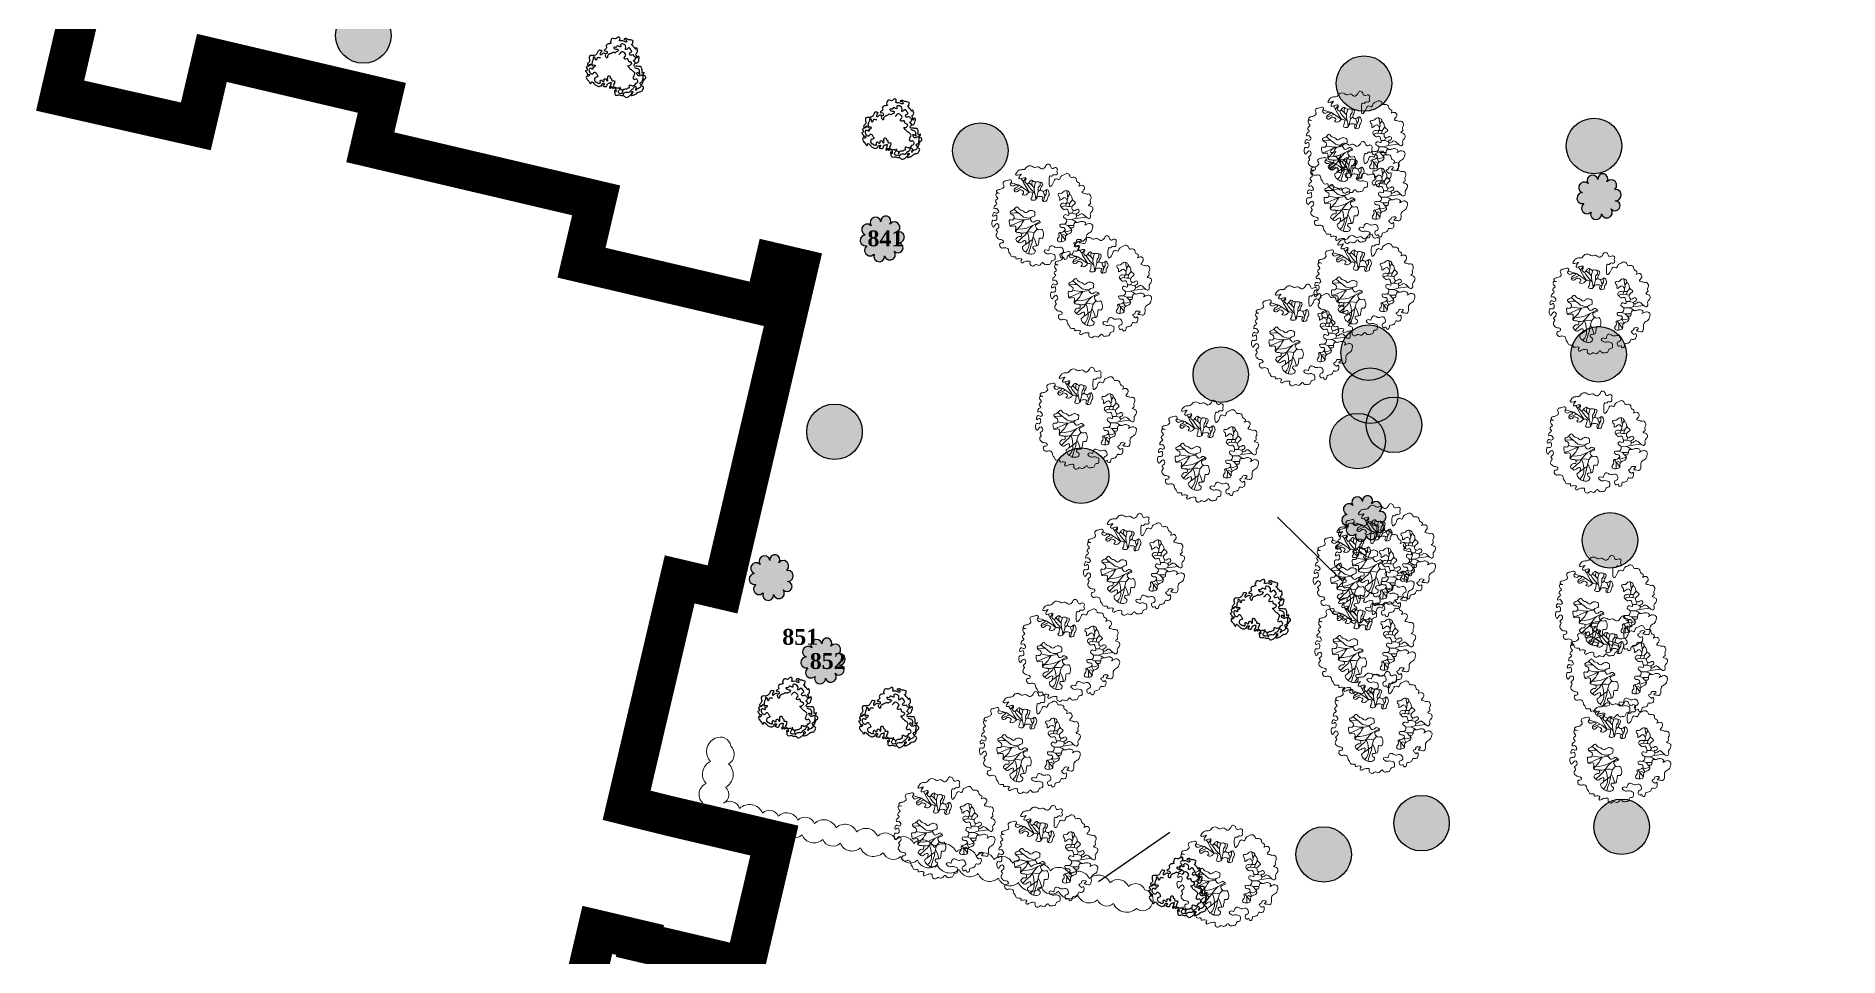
# Model space of a CAD drawing. Header units: metres. Extents: x 180 to 3220, y 13789 to 15035.
# Drawn here: x 719.22 to 764.28, y 14552.61 to 14575.63 of the extents above; entities that cross this region are included whole.
import ezdxf

# ---------------------------------------------------------------- set-up
doc = ezdxf.new("R2010")
doc.units = ezdxf.units.M
doc.header["$MEASUREMENT"] = 0
doc.linetypes.add('482 Границы районов', pattern=[5, 3, -1, 0, -1])
doc.layers.add('!!!_1. Дендра_Аварийка_Номера_выноски', color=20, linetype='Continuous', lineweight=40)
for name, color, linetype in [('!!!_1. Дендра_выноски_сохранить', 7, 'Continuous'), ('!!!_Условные обозначения на ЛИСТ', 7, 'Continuous'), ('04 Дендроплан (существующие растения)', 7, 'Continuous'), ('04 Дендроплан (удаление)', 240, 'Continuous'), ('04 План (существующие кустарники)', 7, 'Continuous'), ('50 Дендроплан (привязки)', 7, 'Continuous'), ('50 Дендроплан - Деревья вырубаемые', 7, 'Continuous')]:
    doc.layers.add(name, color=color, linetype=linetype)
doc.layers.get('50 Дендроплан - Деревья вырубаемые').off()
doc.styles.get("Standard").update_dxf_attribs({"font": 'arial.ttf'})
doc.dimstyles.get("Standard").update_dxf_attribs({"dimtxt": 0.18, "dimasz": 0.18, "dimexe": 0.18, "dimexo": 0.0625, "dimgap": 0.09, "dimtad": 0, "dimtih": 1, "dimtoh": 1, "dimdec": 4, "dimzin": 0, "dimdsep": 46, "dimtxsty": 'Standard', "dimcen": 0.09, "dimadec": 0, "dimazin": 0, "dimtfac": 1, "dimtdec": 4, "dimtofl": 0, "dimtmove": 0, "dimatfit": 3, "dimfxl": 1, "dimtolj": 1, "dimtzin": 0, "dimarcsym": 0})

# ---------------------------------------------------------------- blocks, each defined once
blk = doc.blocks.new('A$C442D7FB9')
at = {"layer": '04 Дендроплан (удаление)', "lineweight": 30}
h = blk.add_hatch(color=0, dxfattribs=at)
h.dxf.hatch_style = 1
edge = h.paths.add_edge_path()
edge.add_arc((0, 0), 0.5, 0, 360)
at = {"layer": '04 Дендроплан (удаление)', "color": 0, "lineweight": 30}
blk.add_circle((0, 0), 0.5, dxfattribs=at)
blk = doc.blocks.new('A$Cb4aaf1f0')
at = {"layer": '04 Дендроплан (удаление)'}
h = blk.add_hatch(color=0, dxfattribs=at)
h.dxf.hatch_style = 1
h.paths.add_polyline_path([(0.394, 0.178), (0.394, 0.178), (0.436, 0.242), (0.436, 0.32), (0.397, 0.387), (0.33, 0.422), (0.253, 0.414), (0.192, 0.37), (0.217, 0.426), (0.211, 0.489), (0.177, 0.539), (0.122, 0.568), (0.06, 0.568), (0.008, 0.54), (-0.026, 0.489), (-0.033, 0.426), (-0.06, 0.49), (-0.116, 0.532), (-0.185, 0.541), (-0.25, 0.515), (-0.293, 0.46), (-0.304, 0.39), (-0.279, 0.326), (-0.339, 0.363), (-0.408, 0.366), (-0.47, 0.333), (-0.508, 0.273), (-0.512, 0.204), (-0.48, 0.14), (-0.423, 0.102), (-0.496, 0.077), (-0.545, 0.018), (-0.555, -0.058), (-0.523, -0.128), (-0.46, -0.17), (-0.383, -0.173), (-0.432, -0.233), (-0.441, -0.309), (-0.41, -0.379), (-0.346, -0.421), (-0.271, -0.424), (-0.203, -0.385), (-0.213, -0.455), (-0.185, -0.52), (-0.131, -0.562), (-0.061, -0.573), (0.004, -0.548), (0.048, -0.493), (0.06, -0.425), (0.093, -0.486), (0.151, -0.524), (0.221, -0.528), (0.283, -0.497), (0.322, -0.44), (0.322, -0.358), (0.298, -0.306), (0.348, -0.343), (0.409, -0.351), (0.467, -0.33), (0.508, -0.284), (0.522, -0.223), (0.506, -0.164), (0.462, -0.119), (0.403, -0.1), (0.48, -0.084), (0.535, -0.03), (0.553, 0.044), (0.53, 0.119), (0.47, 0.168)])
at = {"layer": '04 Дендроплан (удаление)', "flags": 128}
blk.add_lwpolyline([(0.394, 0.178), (0.394, 0.178), (0.436, 0.242), (0.436, 0.32), (0.397, 0.387), (0.33, 0.422), (0.253, 0.414), (0.192, 0.37), (0.217, 0.426), (0.211, 0.489), (0.177, 0.539), (0.122, 0.568), (0.06, 0.568), (0.008, 0.54), (-0.026, 0.489), (-0.033, 0.426), (-0.06, 0.49), (-0.116, 0.532), (-0.185, 0.541), (-0.25, 0.515), (-0.293, 0.46), (-0.304, 0.39), (-0.279, 0.326), (-0.339, 0.363), (-0.408, 0.366), (-0.47, 0.333), (-0.508, 0.273), (-0.512, 0.204), (-0.48, 0.14), (-0.423, 0.102), (-0.496, 0.077), (-0.545, 0.018), (-0.555, -0.058), (-0.523, -0.128), (-0.46, -0.17), (-0.383, -0.173), (-0.432, -0.233), (-0.441, -0.309), (-0.41, -0.379), (-0.346, -0.421), (-0.271, -0.424), (-0.203, -0.385), (-0.213, -0.455), (-0.185, -0.52), (-0.131, -0.562), (-0.061, -0.573), (0.004, -0.548), (0.048, -0.493), (0.06, -0.425), (0.093, -0.486), (0.151, -0.524), (0.221, -0.528), (0.283, -0.497), (0.322, -0.44), (0.322, -0.358), (0.298, -0.306), (0.348, -0.343), (0.409, -0.351), (0.467, -0.33), (0.508, -0.284), (0.522, -0.223), (0.506, -0.164), (0.462, -0.119), (0.403, -0.1), (0.48, -0.084), (0.535, -0.03), (0.553, 0.044), (0.53, 0.119), (0.47, 0.168)], close=True, dxfattribs=at)
blk = doc.blocks.new('Лиственное дерево существующее')
at = {"color": 114, "lineweight": 0}
for p, q in [((-0.799, 1.368), (-0.859, 1.458)), ((-0.782, 1.333), (-0.669, 1.479)), ((-1.275, 1.287), (-1.119, 1.252)), ((-0.829, 1.124), (-1.138, 0.99)), ((-1.119, 1.252), (-0.938, 1.195)), ((-0.938, 1.195), (-0.761, 1.08)), ((-0.751, 1.267), (-0.799, 1.368)), ((-0.761, 1.08), (-0.541, 0.917)), ((-0.639, 1.076), (-0.751, 1.267)), ((-0.541, 0.917), (-0.639, 1.076)), ((-0.62, 1.247), (-0.563, 1.155)), ((-0.563, 1.155), (-0.46, 1.026)), ((-0.403, 1.17), (-0.548, 1.306)), ((-0.46, 1.026), (-0.309, 0.866)), ((-0.427, 1.275), (-0.411, 1.393)), ((-0.415, 1.181), (-0.427, 1.275)), ((-0.334, 1.1), (-0.403, 1.17)), ((-0.337, 1.006), (-0.332, 1.162)), ((-0.309, 0.866), (-0.337, 1.006)), ((-0.332, 1.162), (-0.28, 1.33)), ((-0.285, 0.754), (-0.309, 0.866)), ((-0.266, 0.631), (-0.285, 0.754)), ((-0.266, 0.631), (-0.221, 0.786)), ((-0.221, 0.786), (-0.18, 0.943)), ((-0.183, 1.016), (-0.173, 1.105)), ((-0.18, 0.943), (-0.183, 1.016)), ((-0.18, 0.943), (-0.086, 1.015)), ((-0.173, 1.105), (-0.103, 1.192)), ((-0.103, 1.192), (-0.105, 1.321)), ((0.011, 0.712), (0.08, 0.738)), ((0.058, 0.845), (0.018, 0.955)), ((0.098, 0.768), (0.058, 0.845)), ((0.067, 0.65), (0.08, 0.738)), ((0.08, 0.738), (0.145, 0.845)), ((0.145, 0.845), (0.151, 1.018)), ((1.012, 0.68), (0.961, 0.98)), ((1.002, 0.737), (1.083, 0.859)), ((-1.081, 0.093), (-1.287, 0.08)), ((-0.976, 0.096), (-1.147, 0.235)), ((-0.973, 0.093), (-1.081, 0.093)), ((-0.885, 0.021), (-0.976, 0.096)), ((-0.772, -0.073), (-0.885, 0.021)), ((0.027, 0.553), (0.067, 0.65)), ((0.748, 0.317), (0.854, 0.368)), ((0.854, 0.368), (1.012, 0.353)), ((0.912, 0.363), (0.952, 0.477)), ((1.088, 0.479), (0.952, 0.477)), ((0.98, 0.595), (1.012, 0.68)), ((1.012, 0.353), (1.103, 0.344)), ((1.044, 0.078), (1.18, 0.078)), ((1.088, 0.479), (1.064, 0.348)), ((1.191, 0.617), (1.088, 0.479)), ((1.103, 0.344), (1.176, 0.338)), ((1.18, 0.078), (1.236, 0.183)), ((1.18, 0.078), (1.336, 0.043)), ((-1.169, -0.374), (-1.309, -0.418)), ((-0.931, -0.27), (-1.169, -0.374)), ((-1.091, -0.147), (-1.147, -0.134)), ((-0.91, -0.179), (-1.091, -0.147)), ((-0.95, -0.489), (-1.084, -0.647)), ((-0.882, -0.56), (-1.076, -0.551)), ((-0.86, -0.395), (-0.95, -0.489)), ((-0.739, -0.188), (-0.931, -0.27)), ((-0.739, -0.188), (-0.91, -0.179)), ((-0.641, -0.519), (-0.882, -0.56)), ((-0.75, -0.714), (-0.864, -0.716)), ((-0.821, -0.312), (-0.86, -0.395)), ((-0.739, -0.188), (-0.821, -0.312)), ((-0.638, -0.11), (-0.772, -0.073)), ((-0.624, -0.681), (-0.75, -0.714)), ((-0.5, -0.151), (-0.739, -0.188)), ((-0.624, -0.681), (-0.699, -0.796)), ((-0.386, -0.406), (-0.641, -0.519)), ((-0.489, -0.116), (-0.638, -0.11)), ((-0.514, -0.534), (-0.624, -0.681)), ((-0.525, -0.67), (-0.624, -0.681)), ((-0.624, -0.681), (-0.572, -0.807)), ((-0.427, -0.678), (-0.525, -0.67)), ((-0.386, -0.406), (-0.514, -0.534)), ((-0.335, -0.691), (-0.427, -0.678)), ((-0.335, -0.691), (-0.408, -0.969)), ((-0.113, -0.252), (-0.386, -0.406)), ((-0.212, -0.551), (-0.335, -0.691)), ((0.682, -0.698), (0.762, -0.798)), ((0.87, -0.356), (1.013, -0.408)), ((0.873, -0.622), (0.961, -0.786)), ((0.873, -0.622), (0.993, -0.651)), ((0.953, -0.18), (1.158, -0.176)), ((0.993, -0.651), (1.163, -0.596)), ((1.013, -0.408), (1.247, -0.408)), ((1.013, -0.408), (1.096, -0.512)), ((1.158, -0.176), (1.317, -0.128)), ((1.158, -0.176), (1.267, -0.218)), ((1.267, -0.218), (1.367, -0.287)), ((1.317, -0.128), (1.739, -0.074)), ((1.328, -0.127), (1.373, -0.019)), ((-0.804, -0.883), (-0.997, -1.067)), ((-0.699, -0.796), (-0.804, -0.883)), ((-0.629, -1.132), (-0.696, -1.173)), ((-0.622, -1.395), (-0.691, -1.474)), ((-0.532, -1.058), (-0.629, -1.132)), ((-0.566, -1.298), (-0.622, -1.395)), ((-0.572, -0.807), (-0.55, -0.923)), ((-0.535, -1.187), (-0.566, -1.298)), ((-0.515, -1.373), (-0.564, -1.545)), ((-0.55, -0.923), (-0.535, -1.06)), ((-0.535, -1.06), (-0.535, -1.187)), ((-0.408, -0.969), (-0.532, -1.058)), ((-0.47, -1.242), (-0.515, -1.373)), ((-0.422, -1.093), (-0.47, -1.242)), ((-0.408, -0.969), (-0.422, -1.093)), ((-0.381, -0.865), (-0.316, -0.99)), ((-0.316, -0.99), (-0.275, -1.107)), ((-0.275, -1.107), (-0.238, -1.23)), ((0.762, -0.798), (0.755, -1.059)), ((0.762, -0.798), (0.835, -0.77)), ((0.762, -0.798), (0.907, -0.988)), ((0.835, -0.77), (0.929, -0.824))]:
    blk.add_line(p, q, dxfattribs=at)
for points, knots in [([(-1.863, -0.802), (-1.881, -0.757), (-1.747, -0.684), (-1.911, -0.574), (-1.692, -0.517), (-1.79, -0.294), (-1.907, -0.385), (-1.984, -0.55), (-2.059, -0.321), (-1.999, -0.175), (-1.894, -0.235), (-1.819, -0.16), (-1.828, -0.083), (-1.849, 0.055), (-2.007, -0.094), (-1.999, 0.047), (-1.938, 0.153), (-1.832, 0.046), (-1.733, 0.144), (-1.793, 0.214), (-1.838, 0.303), (-1.955, 0.22), (-1.946, 0.341), (-1.898, 0.392), (-1.788, 0.464), (-1.907, 0.519), (-1.872, 0.623), (-1.76, 0.663), (-1.864, 0.745), (-1.889, 0.84), (-1.824, 0.904), (-1.659, 0.854), (-1.891, 0.903), (-1.808, 1.034), (-1.683, 1.022), (-1.589, 1.081), (-1.522, 1.172), (-1.609, 1.251), (-1.548, 1.37), (-1.423, 1.371), (-1.266, 1.445), (-1.233, 1.311), (-1.326, 1.255), (-1.263, 1.188), (-1.194, 1.144), (-1.114, 1.199), (-1.035, 1.222), (-0.951, 1.163), (-1.052, 1.106), (-1.123, 1.075), (-1.151, 0.983), (-1.088, 0.91), (-0.99, 0.942), (-0.937, 1.041), (-0.833, 0.999), (-0.758, 0.957), (-0.756, 0.875), (-0.858, 0.837), (-0.695, 0.783), (-0.611, 0.852), (-0.527, 0.951), (-0.375, 0.902), (-0.426, 0.79), (-0.418, 0.708), (-0.488, 0.654), (-0.425, 0.592), (-0.354, 0.593), (-0.251, 0.613), (-0.225, 0.746), (-0.105, 0.754), (0.053, 0.733), (-0.044, 0.628), (0.019, 0.538), (0.099, 0.557), (0.195, 0.575), (0.173, 0.707), (0.273, 0.796), (0.262, 0.925), (0.181, 1.071), (0.093, 0.951), (-0.002, 0.952), (-0.083, 0.981), (-0.098, 1.072), (-0.033, 1.146), (0.02, 1.288), (-0.113, 1.322), (-0.213, 1.354), (-0.344, 1.304), (-0.427, 1.44), (-0.522, 1.344), (-0.56, 1.288), (-0.617, 1.228), (-0.671, 1.281), (-0.73, 1.337), (-0.664, 1.401), (-0.662, 1.525), (-0.806, 1.471), (-0.975, 1.423), (-0.933, 1.56), (-0.796, 1.69), (-0.974, 1.592), (-1.114, 1.604), (-1.027, 1.718), (-0.966, 1.811), (-0.835, 1.824), (-0.696, 1.818), (-0.625, 1.999), (-0.435, 1.978), (-0.317, 1.874), (-0.169, 1.993), (-0.037, 1.791), (0.118, 1.927), (0.171, 2.072), (0.331, 2.017), (0.32, 1.881), (0.433, 1.862), (0.5, 1.939), (0.63, 1.849), (0.551, 1.757), (0.61, 1.682), (0.54, 1.583), (0.423, 1.658), (0.38, 1.528), (0.285, 1.601), (0.255, 1.442), (0.259, 1.344), (0.267, 1.066), (0.442, 1.277), (0.452, 1.397), (0.554, 1.491), (0.691, 1.367), (0.706, 1.583), (0.847, 1.604), (0.949, 1.69), (1.08, 1.634), (1.107, 1.482), (1.251, 1.539), (1.364, 1.464), (1.332, 1.318), (1.543, 1.296), (1.4, 1.122), (1.6, 1.263), (1.746, 1.049), (1.497, 0.884), (1.694, 0.879), (1.77, 0.828), (1.885, 0.882), (1.984, 0.691), (1.87, 0.579), (1.951, 0.461), (1.781, 0.392), (1.935, 0.365), (2.026, 0.299), (1.993, 0.151), (1.874, 0.063), (1.942, -0.057), (1.852, -0.164), (1.705, -0.058), (1.57, 0.123), (1.46, -0.006), (1.368, -0.037), (1.309, 0.063), (1.418, 0.081), (1.488, 0.156), (1.387, 0.288), (1.293, 0.151), (1.168, 0.211), (1.158, 0.338), (1.232, 0.414), (1.37, 0.508), (1.152, 0.589), (1.19, 0.754), (1.08, 0.827), (1.07, 0.942), (0.965, 0.989), (0.834, 0.976), (0.764, 0.841), (0.611, 0.902), (0.608, 0.768), (0.711, 0.734), (0.641, 0.537), (0.789, 0.661), (0.881, 0.732), (0.967, 0.639), (0.997, 0.553), (0.953, 0.449), (0.855, 0.484), (0.758, 0.479), (0.688, 0.371), (0.775, 0.293), (0.847, 0.19), (0.983, 0.282), (1.029, 0.149), (1.046, 0.081), (1.054, -0.055), (0.876, 0.088), (0.805, -0.111), (0.954, -0.136), (0.971, -0.254), (0.916, -0.36), (0.806, -0.365), (0.663, -0.342), (0.715, -0.526), (0.851, -0.462), (0.924, -0.585), (0.833, -0.657), (0.756, -0.694), (0.608, -0.696), (0.717, -0.859), (0.553, -0.942), (0.629, -1.071), (0.741, -1.059), (0.834, -1.056), (0.93, -0.996), (0.884, -0.867), (0.981, -0.75), (1.119, -0.739), (1.208, -0.591), (1.044, -0.489), (1.259, -0.545), (1.236, -0.392), (1.278, -0.271), (1.407, -0.301), (1.52, -0.244), (1.647, -0.243), (1.757, -0.342), (1.628, -0.447), (1.834, -0.304), (1.938, -0.341), (2.024, -0.427), (1.983, -0.534), (1.959, -0.679), (1.81, -0.72), (1.719, -0.862), (1.775, -0.997), (1.685, -1.157), (1.583, -1.102), (1.385, -1.113), (1.618, -0.979), (1.443, -0.96), (1.345, -0.98), (1.358, -1.093), (1.215, -1.09), (1.3, -1.192), (1.368, -1.263), (1.45, -1.161), (1.466, -1.327), (1.427, -1.431), (1.321, -1.45), (1.23, -1.407), (1.216, -1.557), (1.107, -1.596), (0.975, -1.601), (0.989, -1.703), (0.947, -1.778), (0.841, -1.769), (0.866, -1.645), (0.75, -1.749), (0.684, -1.637), (0.696, -1.538), (0.781, -1.521), (0.846, -1.457), (0.816, -1.355), (0.745, -1.251), (0.631, -1.287), (0.523, -1.314), (0.445, -1.241), (0.335, -1.218), (0.262, -1.295), (0.252, -1.455), (0.133, -1.345), (0.026, -1.44), (0.118, -1.522), (0.208, -1.565), (0.318, -1.52), (0.405, -1.554), (0.514, -1.588), (0.498, -1.691), (0.507, -1.814), (0.369, -1.786), (0.336, -1.883), (0.301, -1.974), (0.195, -1.957), (0.081, -2.01), (0.01, -1.844), (-0.069, -1.968), (-0.163, -2.035), (-0.279, -1.927), (-0.37, -2.065), (-0.477, -2.008), (-0.522, -1.934), (-0.473, -1.822), (-0.649, -1.838), (-0.74, -1.86), (-0.831, -1.93), (-0.905, -1.848), (-0.791, -1.771), (-0.94, -1.709), (-1.095, -1.791), (-1.036, -1.621), (-1.266, -1.715), (-1.272, -1.547), (-1.369, -1.482), (-1.348, -1.343), (-1.503, -1.274), (-1.621, -1.34), (-1.705, -1.268), (-1.734, -1.19), (-1.693, -1.089), (-1.578, -1.13), (-1.56, -1.01), (-1.655, -0.965), (-1.758, -0.976), (-1.811, -0.902), (-1.875, -0.857), (-1.857, -0.816), (-1.863, -0.802)], [0, 0, 0, 0, 0.144623, 0.231167, 0.368861, 0.533358, 0.626687, 0.740408, 0.935226, 1.031861, 1.128241, 1.198256, 1.294402, 1.368689, 1.507955, 1.574673, 1.679777, 1.79119, 1.883627, 1.959993, 2.039207, 2.131319, 2.201489, 2.277769, 2.379891, 2.45347, 2.54984, 2.629417, 2.713756, 2.836131, 2.877797, 2.974434, 3.098533, 3.174839, 3.310795, 3.448506, 3.489216, 3.62255, 3.689433, 3.833718, 3.988827, 4.05943, 4.152735, 4.217846, 4.281087, 4.383199, 4.466591, 4.525335, 4.60464, 4.706041, 4.777196, 4.850967, 4.941557, 5.035937, 5.13954, 5.219117, 5.28068, 5.339424, 5.435055, 5.564599, 5.681514, 5.792988, 5.892227, 5.976975, 6.036908, 6.095646, 6.173749, 6.252212, 6.380922, 6.484525, 6.602635, 6.692872, 6.777965, 6.844717, 6.928444, 7.02051, 7.167213, 7.282, 7.407383, 7.507264, 7.609206, 7.678412, 7.741177, 7.842553, 7.980652, 8.063007, 8.187574, 8.307662, 8.420868, 8.524456, 8.606097, 8.65359, 8.733663, 8.78115, 8.875736, 8.947733, 9.070923, 9.223371, 9.297752, 9.425798, 9.577891, 9.656402, 9.742281, 9.880076, 10.010368, 10.101704, 10.271449, 10.469408, 10.556507, 10.704089, 10.878467, 11.055291, 11.171089, 11.284149, 11.417731, 11.482645, 11.567427, 11.68373, 11.77169, 11.843492, 11.921933, 12.039354, 12.124248, 12.185085, 12.279334, 12.442083, 12.611011, 12.797738, 12.921046, 13.015017, 13.129765, 13.27535, 13.406716, 13.521304, 13.644281, 13.753137, 13.886642, 13.991763, 14.093139, 14.248215, 14.338926, 14.451134, 14.636917, 14.813923, 14.953979, 15.006047, 15.083831, 15.270441, 15.402543, 15.48891, 15.598301, 15.682028, 15.794092, 15.927518, 16.058446, 16.173604, 16.260996, 16.378012, 16.633999, 16.747204, 16.817387, 16.885538, 16.980265, 17.054418, 17.157369, 17.299589, 17.380857, 17.502298, 17.608515, 17.708493, 17.875073, 18.018008, 18.132164, 18.220812, 18.330672, 18.42764, 18.594846, 18.685597, 18.781631, 18.83834, 18.974753, 19.095535, 19.196942, 19.302834, 19.396624, 19.471771, 19.573189, 19.64865, 19.757506, 19.853667, 19.959896, 20.083661, 20.173311, 20.285247, 20.335982, 20.497146, 20.604648, 20.73546, 20.822811, 20.919446, 21.052361, 21.138111, 21.251311, 21.378508, 21.468801, 21.559641, 21.663684, 21.760796, 21.866457, 22.044178, 22.114637, 22.23047, 22.341438, 22.400666, 22.529106, 22.668332, 22.783263, 22.938439, 23.01956, 23.126312, 23.267144, 23.355432, 23.45979, 23.589203, 23.728577, 23.835857, 23.898351, 24.043906, 24.189962, 24.256212, 24.371649, 24.490581, 24.67199, 24.766696, 24.956099, 25.083087, 25.169948, 25.292933, 25.419422, 25.526836, 25.615518, 25.691414, 25.778638, 25.869312, 25.961297, 26.024928, 26.121298, 26.263466, 26.360434, 26.407027, 26.517617, 26.650303, 26.74818, 26.826653, 26.905094, 26.978885, 27.046871, 27.126191, 27.241376, 27.314599, 27.389769, 27.472839, 27.551312, 27.683547, 27.788448, 27.871841, 27.999501, 28.077604, 28.175679, 28.291585, 28.394565, 28.492933, 28.567087, 28.697918, 28.77954, 28.894137, 28.975271, 29.07451, 29.169691, 29.264917, 29.370694, 29.435998, 29.525045, 29.645134, 29.756428, 29.862319, 29.956635, 30.074745, 30.200153, 30.306664, 30.366297, 30.449133, 30.570729, 30.713328, 30.79014, 30.852634, 30.945669, 31.037541, 31.189615, 31.243213, 31.410359, 31.536232, 31.621622, 31.733558, 31.886269, 32.00739, 32.09115, 32.172123, 32.250875, 32.347965, 32.418568, 32.512539, 32.612542, 32.705135, 32.769699, 32.813194, 32.813194, 32.813194, 32.813194]), ([(-0.602, -1.531), (-0.637, -1.511), (-0.708, -1.467), (-0.788, -1.386), (-0.835, -1.244), (-0.712, -1.219), (-0.678, -1.13), (-0.654, -0.981), (-0.819, -1.048), (-0.915, -1.145), (-1.007, -1.056), (-1.104, -0.978), (-1.018, -0.888), (-0.949, -0.836), (-0.841, -0.875), (-0.83, -0.671), (-0.981, -0.711), (-1.12, -0.654), (-1.057, -0.535), (-1.096, -0.37), (-1.312, -0.5), (-1.319, -0.325), (-1.366, -0.145), (-1.189, -0.222), (-1.133, -0.117), (-1.133, 0.017), (-1.282, 0.029), (-1.313, 0.162), (-1.188, 0.195), (-1.12, 0.258), (-1.017, 0.368), (-0.96, 0.246), (-0.88, 0.2), (-0.773, 0.186), (-0.694, 0.064), (-0.588, 0.147), (-0.489, 0.209), (-0.378, 0.177), (-0.291, 0.112), (-0.324, 0.045), (-0.292, -0.066), (-0.449, -0.048), (-0.518, -0.154), (-0.453, -0.207), (-0.425, -0.292), (-0.309, -0.266), (-0.239, -0.183), (-0.144, -0.218), (-0.058, -0.305), (-0.195, -0.348), (-0.301, -0.387), (-0.272, -0.491), (-0.218, -0.55), (-0.136, -0.606), (-0.023, -0.531), (0.024, -0.659), (0.046, -0.756), (0.034, -0.851), (-0.017, -0.955), (-0.152, -0.883), (-0.141, -1.045), (-0.171, -1.124), (-0.178, -1.235), (-0.287, -1.228), (-0.413, -1.238), (-0.379, -1.369), (-0.286, -1.387), (-0.29, -1.469), (-0.332, -1.538), (-0.429, -1.563), (-0.519, -1.55), (-0.579, -1.545), (-0.602, -1.531)], [0, 0, 0, 0, 0.119147, 0.244704, 0.355195, 0.456841, 0.525213, 0.64652, 0.761794, 0.906015, 0.999107, 1.102214, 1.21292, 1.287506, 1.35766, 1.479239, 1.62773, 1.713089, 1.858081, 1.936445, 2.136108, 2.227757, 2.383509, 2.506371, 2.592801, 2.687321, 2.856666, 2.919037, 3.017629, 3.155387, 3.246677, 3.353704, 3.442539, 3.52579, 3.669986, 3.756325, 3.869148, 4.011227, 4.081037, 4.138722, 4.206699, 4.365743, 4.440415, 4.505889, 4.585073, 4.671725, 4.788569, 4.878809, 4.948708, 5.073582, 5.166391, 5.253695, 5.327262, 5.415765, 5.519566, 5.621336, 5.725491, 5.831081, 5.911981, 6.005594, 6.125346, 6.227321, 6.306075, 6.391977, 6.508685, 6.596002, 6.686109, 6.737432, 6.809051, 6.915906, 7.005912, 7.085383, 7.085383, 7.085383, 7.085383])]:
    blk.add_open_spline(points, degree=3, knots=knots, dxfattribs=at)
blk = doc.blocks.new('A$Cd2c5afdf')
at = {"layer": '04 Дендроплан (существующие растения)', "color": 114}
for points, start_tangent, end_tangent in [([(-0.616, -0.319), (-0.631, -0.351), (-0.647, -0.371), (-0.678, -0.324), (-0.711, -0.286), (-0.748, -0.232), (-0.749, -0.185), (-0.699, -0.182), (-0.674, -0.152), (-0.683, -0.126), (-0.726, -0.143), (-0.733, -0.108), (-0.773, -0.048), (-0.739, -0.035), (-0.734, 0.003), (-0.754, 0.051), (-0.711, 0.067), (-0.641, 0.116), (-0.637, 0.123), (-0.647, 0.125), (-0.693, 0.092), (-0.724, 0.103), (-0.723, 0.125), (-0.674, 0.187), (-0.682, 0.267), (-0.669, 0.327), (-0.625, 0.338), (-0.557, 0.337), (-0.499, 0.37), (-0.462, 0.436), (-0.436, 0.469), (-0.393, 0.466), (-0.361, 0.454), (-0.388, 0.422), (-0.397, 0.373), (-0.395, 0.349), (-0.358, 0.374), (-0.283, 0.388), (-0.275, 0.379), (-0.241, 0.387), (-0.232, 0.414), (-0.249, 0.449), (-0.314, 0.462), (-0.279, 0.491), (-0.246, 0.532), (-0.259, 0.567), (-0.241, 0.607), (-0.204, 0.627), (-0.145, 0.637), (-0.127, 0.652), (-0.15, 0.659), (-0.144, 0.707), (-0.122, 0.756), (-0.079, 0.764), (-0.029, 0.752), (0.017, 0.782), (0.04, 0.797), (0.071, 0.797), (0.085, 0.782), (0.088, 0.741), (0.078, 0.706), (0.117, 0.702), (0.187, 0.696), (0.247, 0.676), (0.261, 0.687), (0.254, 0.705), (0.231, 0.731), (0.185, 0.746), (0.2, 0.753), (0.245, 0.763), (0.298, 0.731), (0.338, 0.732), (0.378, 0.718), (0.419, 0.699), (0.405, 0.67), (0.402, 0.63), (0.369, 0.618), (0.394, 0.599), (0.433, 0.551), (0.457, 0.527), (0.47, 0.492), (0.479, 0.503), (0.495, 0.527), (0.516, 0.495), (0.526, 0.442), (0.51, 0.403), (0.489, 0.385), (0.484, 0.362), (0.506, 0.32), (0.503, 0.272), (0.546, 0.316), (0.57, 0.293), (0.562, 0.249), (0.547, 0.186), (0.513, 0.155), (0.469, 0.14), (0.443, 0.114), (0.44, 0.081), (0.469, 0.065), (0.521, 0.07), (0.557, 0.06), (0.594, 0.063), (0.635, 0.014), (0.639, -0.025), (0.639, -0.073), (0.643, -0.106), (0.694, -0.081), (0.684, -0.116), (0.672, -0.148), (0.709, -0.174), (0.731, -0.205), (0.726, -0.24), (0.696, -0.253), (0.683, -0.291), (0.662, -0.302), (0.662, -0.331), (0.642, -0.374), (0.636, -0.424), (0.673, -0.449), (0.674, -0.485), (0.653, -0.525), (0.627, -0.556), (0.545, -0.575), (0.506, -0.61), (0.443, -0.646), (0.41, -0.655), (0.371, -0.662), (0.372, -0.602), (0.374, -0.571), (0.421, -0.571), (0.413, -0.589), (0.366, -0.633), (0.315, -0.678), (0.277, -0.7), (0.225, -0.707), (0.203, -0.688), (0.17, -0.666), (0.122, -0.665), (0.069, -0.647), (0.036, -0.652), (-0.02, -0.652), (-0.04, -0.631), (-0.044, -0.593), (-0.049, -0.527), (-0.013, -0.562), (-0.022, -0.494), (-0.041, -0.467), (-0.08, -0.476), (-0.103, -0.482), (-0.116, -0.434), (-0.137, -0.473), (-0.166, -0.481), (-0.174, -0.461), (-0.151, -0.423), (-0.142, -0.381), (-0.135, -0.34), (-0.169, -0.346), (-0.197, -0.355), (-0.23, -0.39), (-0.237, -0.423), (-0.263, -0.441), (-0.303, -0.435), (-0.325, -0.43), (-0.332, -0.409), (-0.319, -0.401), (-0.302, -0.382), (-0.305, -0.358), (-0.33, -0.361), (-0.357, -0.365), (-0.364, -0.397), (-0.375, -0.417), (-0.397, -0.424), (-0.431, -0.436), (-0.466, -0.43), (-0.497, -0.416), (-0.526, -0.398), (-0.547, -0.376), (-0.582, -0.341), (-0.616, -0.319)], (-0.978083, 0.208214), (-0.978083, 0.208214)), ([(0.466, 0.153), (0.468, 0.175), (0.428, 0.204), (0.455, 0.234), (0.473, 0.258), (0.476, 0.296), (0.444, 0.315), (0.433, 0.347), (0.385, 0.348), (0.343, 0.344), (0.323, 0.367), (0.331, 0.398), (0.382, 0.441), (0.363, 0.472), (0.331, 0.521), (0.302, 0.528), (0.258, 0.491), (0.228, 0.488), (0.229, 0.51), (0.23, 0.576), (0.198, 0.611), (0.147, 0.629), (0.115, 0.623), (0.102, 0.601), (0.108, 0.556), (0.07, 0.562), (0.037, 0.581), (0.013, 0.573), (-0.014, 0.539), (-0.069, 0.542), (-0.062, 0.521), (-0.016, 0.496), (0.047, 0.48), (0.022, 0.436), (-0.016, 0.417), (-0.047, 0.403), (-0.075, 0.419), (-0.11, 0.402), (-0.142, 0.384), (-0.167, 0.376), (-0.207, 0.352), (-0.226, 0.32), (-0.233, 0.274), (-0.261, 0.291), (-0.273, 0.329), (-0.279, 0.356)], (0.359015, 0.933332), (0.017504, 0.999847)), ([(-0.398, 0.275), (-0.442, 0.282), (-0.477, 0.281), (-0.491, 0.258), (-0.515, 0.212), (-0.524, 0.249), (-0.541, 0.29), (-0.561, 0.302), (-0.577, 0.295), (-0.579, 0.253), (-0.594, 0.225), (-0.605, 0.189), (-0.611, 0.152), (-0.615, 0.114), (-0.615, 0.091), (-0.591, 0.096), (-0.554, 0.1), (-0.531, 0.087), (-0.542, 0.062), (-0.559, 0.047), (-0.593, 0.044), (-0.59, 0.014), (-0.591, -0.007), (-0.62, 0.004), (-0.647, 0.014), (-0.678, 0.007), (-0.687, -0.018), (-0.678, -0.067), (-0.653, -0.102), (-0.63, -0.122), (-0.61, -0.125), (-0.584, -0.115), (-0.562, -0.085), (-0.539, -0.078), (-0.514, -0.101), (-0.492, -0.132), (-0.478, -0.159), (-0.468, -0.176), (-0.474, -0.192), (-0.497, -0.204), (-0.537, -0.218), (-0.549, -0.25), (-0.55, -0.289), (-0.531, -0.31), (-0.519, -0.326), (-0.493, -0.327), (-0.468, -0.353), (-0.441, -0.351), (-0.427, -0.358), (-0.403, -0.348), (-0.402, -0.325), (-0.406, -0.304), (-0.397, -0.281), (-0.379, -0.275), (-0.359, -0.294), (-0.339, -0.31), (-0.315, -0.301), (-0.309, -0.282), (-0.314, -0.259), (-0.287, -0.242), (-0.257, -0.255), (-0.247, -0.279), (-0.237, -0.297), (-0.217, -0.287), (-0.221, -0.256), (-0.217, -0.211), (-0.208, -0.171), (-0.184, -0.172), (-0.159, -0.188), (-0.156, -0.219), (-0.132, -0.237), (-0.12, -0.25), (-0.119, -0.288), (-0.1, -0.298), (-0.071, -0.294), (-0.044, -0.307), (-0.045, -0.326), (-0.053, -0.358), (-0.076, -0.407), (-0.078, -0.437), (-0.061, -0.452), (-0.039, -0.456), (-0.016, -0.476), (0.006, -0.473), (0.045, -0.467), (0.068, -0.486), (0.073, -0.515), (0.055, -0.544), (0.041, -0.572), (0.051, -0.59), (0.071, -0.602), (0.119, -0.608), (0.159, -0.608), (0.164, -0.633), (0.182, -0.615), (0.21, -0.584), (0.269, -0.576), (0.318, -0.578), (0.342, -0.556), (0.375, -0.518), (0.417, -0.492), (0.434, -0.468), (0.451, -0.439), (0.474, -0.436), (0.496, -0.455), (0.498, -0.48), (0.473, -0.518), (0.483, -0.536), (0.499, -0.502), (0.551, -0.477), (0.601, -0.446), (0.619, -0.422), (0.609, -0.39), (0.59, -0.35), (0.616, -0.325), (0.642, -0.317), (0.653, -0.288), (0.66, -0.252), (0.665, -0.199), (0.655, -0.17), (0.626, -0.152), (0.597, -0.168), (0.564, -0.174), (0.537, -0.162), (0.511, -0.127), (0.505, -0.096), (0.53, -0.091), (0.55, -0.109), (0.582, -0.13), (0.578, -0.083), (0.575, -0.037), (0.552, -0.006), (0.515, 0.01), (0.47, 0.024), (0.453, 0.031)], (-0.900669, 0.434505), (-0.965091, 0.261915)), ([(0.087, -0.446), (0.102, -0.5), (0.135, -0.513), (0.146, -0.55), (0.153, -0.576), (0.171, -0.521), (0.207, -0.5), (0.261, -0.495), (0.297, -0.472), (0.318, -0.467), (0.324, -0.4), (0.358, -0.405), (0.39, -0.421), (0.425, -0.411), (0.455, -0.405), (0.489, -0.357), (0.533, -0.333), (0.535, -0.296), (0.52, -0.27), (0.497, -0.245), (0.461, -0.262), (0.428, -0.247), (0.428, -0.198), (0.452, -0.137), (0.461, -0.11), (0.444, -0.079), (0.412, -0.052), (0.339, 0.008), (0.316, 0.039), (0.281, 0.081), (0.323, 0.085), (0.358, 0.111), (0.38, 0.135), (0.341, 0.179), (0.31, 0.187), (0.285, 0.255), (0.235, 0.244), (0.199, 0.253), (0.208, 0.304), (0.238, 0.345), (0.206, 0.393), (0.151, 0.429), (0.113, 0.417), (0.081, 0.378), (0.061, 0.356)], (0.290361, -0.956917), (-0.678805, -0.734319))]:
    blk.add_spline(points, degree=3, dxfattribs=dict(at, start_tangent=start_tangent, end_tangent=end_tangent))
blk = doc.blocks.new('*D259')
at = {"layer": '50 Дендроплан (привязки)', "color": 0, "lineweight": 0, "ltscale": 4}
for p, q in [((744.703, 14595.902), (744.729, 14596.017)), ((745.176, 14595.728), (1980.901, 14308.357)), ((3219.274, 14020.371), (1983.549, 14307.742)), ((3219.775, 14020.318), (3219.802, 14020.433))]:
    blk.add_line(p, q, dxfattribs=at)
at = {"layer": '50 Дендроплан (привязки)', "color": 0, "lineweight": 5, "ltscale": 4}
for points in [[(745.194, 14595.809), (745.157, 14595.647), (744.689, 14595.841)], [(3219.293, 14020.452), (3219.255, 14020.289), (3219.761, 14020.257)]]:
    blk.add_solid(points, dxfattribs=at)
at = {"layer": '50 Дендроплан (привязки)', "color": 0, "ltscale": 4, "insert": (1982.225, 14308.049), "char_height": 0.5, "attachment_point": 5}
blk.add_mtext('\\A1;2541.12', dxfattribs=at)

msp = doc.modelspace()

# ---------------------------------------------------------------- linework, layer by layer
at = {"layer": '!!!_1. Дендра_выноски_сохранить', "lineweight": 30}
for points in [[(750.248, 14563.604), (751.872, 14562.007)], [(747.554, 14555.721), (745.775, 14554.488)]]:
    msp.add_lwpolyline(points, dxfattribs=at)
at = {"layer": '!!!_Условные обозначения на ЛИСТ', "color": 5, "linetype": '482 Границы районов', "lineweight": 20, "const_width": 1}
msp.add_lwpolyline([(728.067, 14603.118), (724.699, 14592.764), (720.357, 14576.456), (719.816, 14574.14), (723.209, 14573.372), (723.611, 14575.083), (727.859, 14574.085), (727.569, 14572.85), (733.215, 14571.523), (733.101, 14571.036), (732.849, 14569.965), (737.425, 14568.89), (737.676, 14569.961), (738.26, 14569.824), (736.374, 14561.797), (735.303, 14562.049), (733.977, 14556.403), (735.044, 14556.137), (737.67, 14555.52), (736.93, 14552.37), (734.304, 14552.987), (734.315, 14553.036), (733.245, 14553.288), (731.895, 14547.544)], dxfattribs=at)
at = {"layer": '04 План (существующие кустарники)', "color": 65, "lineweight": 0}
msp.add_lwpolyline([(736.191, 14558.077, 0.520567), (736.075, 14557.496, 0.520567), (735.966, 14556.949, 0.520567), (735.87, 14556.469, 0.520567), (735.969, 14556.189, 0.520567), (736.41, 14556.092, 0.520567), (736.884, 14555.988, 0.520567), (737.359, 14555.883, 0.520567), (737.931, 14555.757, 0.520567), (738.361, 14555.663, 0.520567), (738.883, 14555.548, 0.520567), (739.322, 14555.452, 0.520567), (739.823, 14555.341, 0.520567), (740.39, 14555.217, 0.520567), (740.824, 14555.121, 0.520567), (741.245, 14555.029, 0.520567), (741.74, 14554.92, 0.520567), (742.289, 14554.799, 0.520567), (742.763, 14554.695, 0.520567), (743.271, 14554.583, 0.520567), (743.774, 14554.473, 0.520567), (744.345, 14554.347, 0.520567), (744.776, 14554.252, 0.520567), (745.26, 14554.146, 0.520567), (745.744, 14554.04, 0.520567), (746.147, 14553.951, 0.520567), (746.72, 14553.825, 0.520567), (747.104, 14553.921, 0.520567), (746.931, 14554.292, 0.520567), (746.521, 14554.374, 0.520567), (746.059, 14554.467, 0.520567), (745.541, 14554.571, 0.520567), (745.054, 14554.669, 0.520567), (744.566, 14554.767, 0.520567), (744.084, 14554.863, 0.520567), (743.619, 14554.956, 0.520567), (743.157, 14555.049, 0.520567), (742.719, 14555.137, 0.520567), (742.217, 14555.237, 0.520567), (741.665, 14555.348, 0.520567), (741.155, 14555.451, 0.520567), (740.705, 14555.541, 0.520567), (740.248, 14555.632, 0.520567), (739.728, 14555.737, 0.520567), (739.214, 14555.84, 0.520567), (738.673, 14555.948, 0.520567), (738.257, 14556.032, 0.520567), (737.767, 14556.13, 0.520567), (737.373, 14556.209, 0.520567), (736.801, 14556.324, 0.520567), (736.399, 14556.452, 0.520567), (736.449, 14556.853, 0.520567), (736.523, 14557.438, 0.520567), (736.578, 14557.883, 0.520567), (736.191, 14558.077, 0.520567)], format="xyb", dxfattribs=at)

# ---------------------------------------------------------------- block references
at = {"layer": '04 Дендроплан (существующие растения)', "lineweight": 0, "xscale": 0.6250000000001705, "yscale": 0.6250000000001705, "zscale": 0.6250000000001705}
for p in [(752.181, 14572.971), (752.244, 14571.715), (744.376, 14571.152), (745.845, 14569.361), (752.429, 14569.405), (758.306, 14568.945), (750.868, 14568.153), (745.469, 14566.073), (748.52, 14565.249), (758.238, 14565.478), (752.944, 14562.664), (746.667, 14562.421), (752.409, 14562.221), (758.465, 14561.372), (745.049, 14560.268), (752.446, 14560.443), (758.74, 14559.852), (752.856, 14558.47), (744.065, 14557.964), (758.827, 14557.726), (741.933, 14555.833), (744.501, 14555.123), (749.004, 14554.625)]:
    msp.add_blockref('Лиственное дерево существующее', p, dxfattribs=at)
at = {"layer": '04 Дендроплан (удаление)', "color": 0}
for p in [(758.287, 14571.614), (740.366, 14570.561), (752.406, 14563.571), (737.591, 14562.096), (738.889, 14560.008)]:
    msp.add_blockref('A$Cb4aaf1f0', p, dxfattribs=at)
at = {"layer": '04 План (существующие кустарники)', "lineweight": 0}
for p in [(733.723, 14574.806), (740.627, 14573.259), (749.839, 14561.247), (738.026, 14558.798), (740.55, 14558.551), (747.795, 14554.31)]:
    msp.add_blockref('A$Cd2c5afdf', p, dxfattribs=at)
at = {"layer": '50 Дендроплан - Деревья вырубаемые', "color": 0, "xscale": 1.387412866280584, "yscale": 1.387412866280584, "zscale": 1.387412866280584}
for p in [(727.396, 14575.643), (752.408, 14574.442), (742.819, 14572.766), (758.157, 14572.883), (752.522, 14567.715), (758.276, 14567.675), (748.828, 14567.168), (752.563, 14566.64), (739.173, 14565.738), (753.157, 14565.912), (752.25, 14565.505), (745.339, 14564.64), (758.557, 14563.026), (753.847, 14555.955), (758.849, 14555.865), (751.401, 14555.173)]:
    msp.add_blockref('A$C442D7FB9', p, dxfattribs=at)

# ---------------------------------------------------------------- texts
at = {"layer": '!!!_1. Дендра_Аварийка_Номера_выноски', "color": 1, "true_color": 0xf11009, "char_height": 0.2, "width": 0.8733, "attachment_point": 7}
for s, insert in [('\\fTimes New Roman|i0|b1;\\H0.396956;841', (739.996, 14570.368)), ('\\fTimes New Roman|i0|b1;\\H0.396956;851', (737.867, 14560.408)), ('\\fTimes New Roman|i0|b1;\\H0.396956;852', (738.554, 14559.804))]:
    msp.add_mtext(s, dxfattribs=dict(at, insert=insert))

# ---------------------------------------------------------------- dimensions: what is measured, and where the dimension line sits
at = {"layer": '50 Дендроплан (привязки)', "ltscale": 4}
dim = msp.add_aligned_dim(p1=(3219.761, 14020.257), p2=(744.689, 14595.841), distance=0, dimstyle='Standard', override={"dimtxt": 0.5, "dimasz": 0.5, "dimdec": 2, "dimlwd": 0, "dimlwe": 0}, dxfattribs=at)
dim.commit()
dim.dimension.update_dxf_attribs({"geometry": '*D259', "text_midpoint": (1982.225, 14308.049)})

doc.saveas('drawing.dxf')
